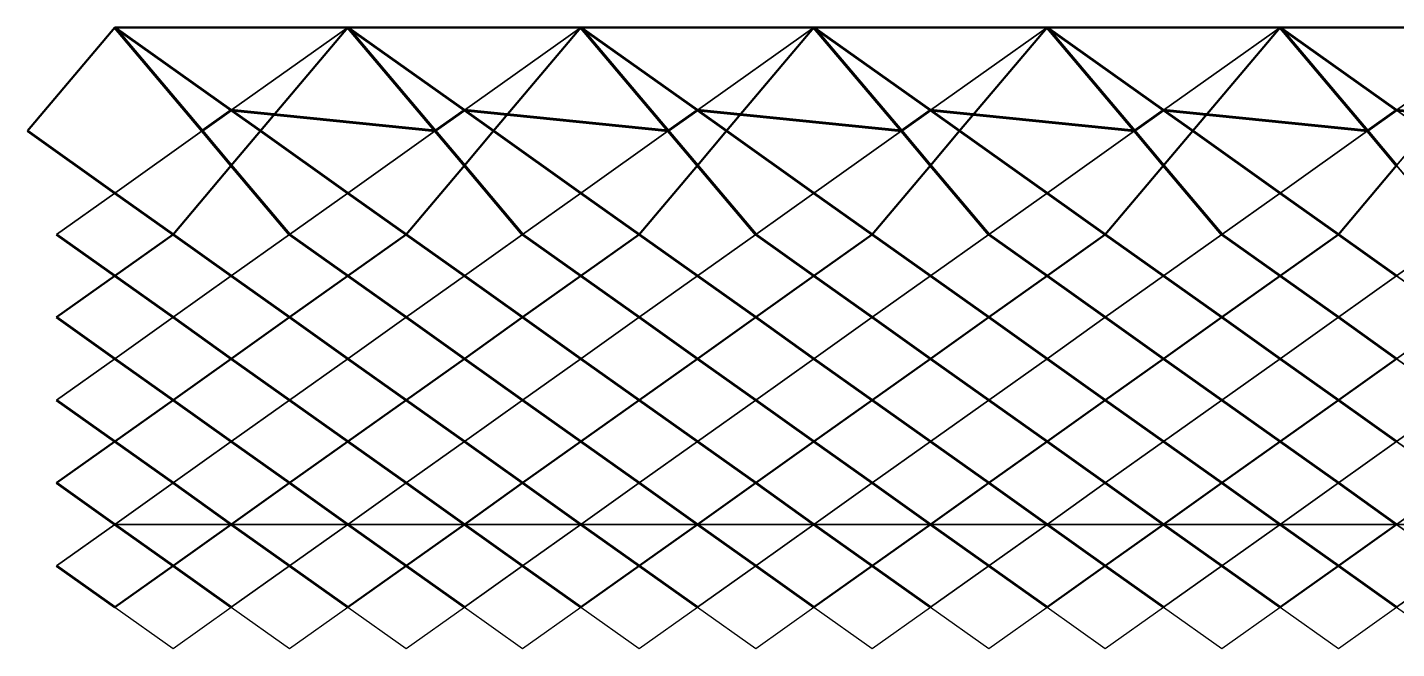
# Model space of a CAD drawing. Extents: x 0 to 144, y 51 to 59.
# Drawn here: x 0.38 to 18.42, y 50.76 to 58.95 of the extents above; entities that cross this region are included whole.
import ezdxf

# ---------------------------------------------------------------- set-up
doc = ezdxf.new("R2010")
doc.units = 0
doc.header["$MEASUREMENT"] = 0
for name, color, linetype in [('Concrete bases', 31, 'CONTINUOUS'), ('Concrete bases crown', 30, 'CONTINUOUS'), ('Concrete bases new', 31, 'CONTINUOUS')]:
    doc.layers.add(name, color=color, linetype=linetype)
for name, color, linetype, lineweight in [('Mapper external', 210, 'CONTINUOUS', 35), ('Mapper internal', 61, 'CONTINUOUS', 50), ('Mapper middle', 171, 'CONTINUOUS', 60), ('Tendons 1 internal', 50, 'CONTINUOUS', 50), ('Tendons 2 external', 201, 'CONTINUOUS', 35), ('Tendons 3 middle', 170, 'CONTINUOUS', 60)]:
    doc.layers.add(name, color=color, linetype=linetype, lineweight=lineweight)

msp = doc.modelspace()

# ---------------------------------------------------------------- linework, layer by layer
at = {"layer": 'Concrete bases', "linetype": 'ByBlock', "ltscale": 100}
for points in [[(1.535001, 52.39859), (0.767501, 51.852771), (1.535001, 51.306952), (2.302501, 51.852771)], [(3.070001, 52.39859), (2.302501, 51.852771), (3.070001, 51.306952), (3.837501, 51.852771)], [(4.605001, 52.39859), (3.837501, 51.852771), (4.605001, 51.306952), (5.372501, 51.852771)], [(6.140001, 52.39859), (5.372501, 51.852771), (6.140001, 51.306952), (6.907501, 51.852771)], [(7.675001, 52.39859), (6.907501, 51.852771), (7.675001, 51.306952), (8.442501, 51.852771)], [(9.210001, 52.39859), (8.442501, 51.852771), (9.210001, 51.306952), (9.977501, 51.852771)], [(10.745001, 52.39859), (9.977501, 51.852771), (10.745001, 51.306952), (11.512501, 51.852771)], [(12.280001, 52.39859), (11.512501, 51.852771), (12.280001, 51.306952), (13.047501, 51.852771)], [(13.815001, 52.39859), (13.047501, 51.852771), (13.815001, 51.306952), (14.582501, 51.852771)], [(15.350001, 52.39859), (14.582501, 51.852771), (15.350001, 51.306952), (16.117501, 51.852771)], [(16.885001, 52.39859), (16.117501, 51.852771), (16.885001, 51.306952), (17.652501, 51.852771)], [(18.420001, 52.39859), (17.652501, 51.852771), (18.420001, 51.306952), (19.187501, 51.852771)], [(2.302501, 51.852771), (1.535001, 51.306952), (2.302501, 50.761134), (3.070001, 51.306952)], [(3.837501, 51.852771), (3.070001, 51.306952), (3.837501, 50.761134), (4.605001, 51.306952)], [(5.372501, 51.852771), (4.605001, 51.306952), (5.372501, 50.761134), (6.140001, 51.306952)], [(6.907501, 51.852771), (6.140001, 51.306952), (6.907501, 50.761134), (7.675001, 51.306952)], [(8.442501, 51.852771), (7.675001, 51.306952), (8.442501, 50.761134), (9.210001, 51.306952)], [(9.977501, 51.852771), (9.210001, 51.306952), (9.977501, 50.761134), (10.745001, 51.306952)], [(11.512501, 51.852771), (10.745001, 51.306952), (11.512501, 50.761134), (12.280001, 51.306952)], [(13.047501, 51.852771), (12.280001, 51.306952), (13.047501, 50.761134), (13.815001, 51.306952)], [(14.582501, 51.852771), (13.815001, 51.306952), (14.582501, 50.761134), (15.350001, 51.306952)], [(16.117501, 51.852771), (15.350001, 51.306952), (16.117501, 50.761134), (16.885001, 51.306952)], [(17.652501, 51.852771), (16.885001, 51.306952), (17.652501, 50.761134), (18.420001, 51.306952)], [(19.187501, 51.852771), (18.420001, 51.306952), (19.187501, 50.761134), (19.955001, 51.306952)]]:
    msp.add_lwpolyline(points, close=True, dxfattribs=at)
at = {"layer": 'Concrete bases crown', "linetype": 'ByBlock', "ltscale": 100}
for points in [[(1.535001, 58.948413), (0.383751, 57.583867), (1.535001, 56.765139), (2.686251, 57.583867)], [(4.605001, 58.948413), (1.535001, 58.948413), (3.070001, 57.856776)], [(1.535001, 58.948413), (2.686251, 57.583867), (3.070001, 57.856776)], [(4.605001, 58.948413), (3.070001, 57.856776), (3.453751, 57.583867)], [(4.605001, 58.948413), (3.453751, 57.583867), (4.605001, 56.765139), (5.756251, 57.583867)], [(4.605001, 58.948413), (5.756251, 57.583867), (6.140001, 57.856776)], [(7.675001, 58.948413), (4.605001, 58.948413), (6.140001, 57.856776)], [(7.675001, 58.948413), (6.140001, 57.856776), (6.523751, 57.583867)], [(7.675001, 58.948413), (6.523751, 57.583867), (7.675001, 56.765139), (8.826251, 57.583867)], [(10.745001, 58.948413), (7.675001, 58.948413), (9.210001, 57.856776)], [(7.675001, 58.948413), (8.826251, 57.583866), (9.210001, 57.856776)], [(10.745001, 58.948413), (9.210001, 57.856776), (9.593751, 57.583866)], [(10.745001, 58.948413), (9.593751, 57.583866), (10.745001, 56.765139), (11.896251, 57.583867)], [(10.745001, 58.948413), (11.896251, 57.583866), (12.280001, 57.856776)], [(13.815001, 58.948413), (10.745001, 58.948413), (12.280001, 57.856776)], [(13.815001, 58.948413), (12.280001, 57.856776), (12.663751, 57.583866)], [(13.815001, 58.948413), (12.663751, 57.583866), (13.815001, 56.765139), (14.966251, 57.583866)], [(13.815001, 58.948413), (14.966251, 57.583866), (15.350001, 57.856776)], [(16.885001, 58.948413), (13.815001, 58.948413), (15.350001, 57.856776)], [(16.885001, 58.948413), (15.350001, 57.856776), (15.733751, 57.583866)], [(16.885001, 58.948413), (15.733751, 57.583866), (16.885001, 56.765138), (18.036251, 57.583866)], [(16.885001, 58.948413), (18.036251, 57.583866), (18.420001, 57.856776)], [(19.955001, 58.948413), (16.885001, 58.948413), (18.420001, 57.856776)], [(19.955001, 58.948413), (18.420001, 57.856776), (18.803751, 57.583867)], [(3.453751, 57.583867), (3.070001, 57.856776), (2.686251, 57.583867), (3.070001, 57.129018)], [(6.523751, 57.583867), (6.140001, 57.856776), (5.756251, 57.583867), (6.140001, 57.129018)], [(9.593751, 57.583866), (9.210001, 57.856776), (8.826251, 57.583866), (9.210001, 57.129018)], [(12.663751, 57.583866), (12.280001, 57.856776), (11.896251, 57.583866), (12.280001, 57.129018)], [(15.733751, 57.583866), (15.350001, 57.856776), (14.966251, 57.583866), (15.350001, 57.129018)], [(18.803751, 57.583866), (18.420001, 57.856776), (18.036251, 57.583866), (18.420001, 57.129018)], [(3.070001, 57.129018), (2.686251, 57.583867), (1.535001, 56.765139), (2.302501, 56.21932)], [(3.453751, 57.583867), (3.070001, 57.129018), (3.837501, 56.21932), (4.605001, 56.765139)], [(6.140001, 57.129018), (5.756251, 57.583867), (4.605001, 56.765139), (5.372501, 56.21932)], [(7.675001, 56.765139), (6.523751, 57.583867), (6.140001, 57.129018), (6.907501, 56.21932)], [(9.210001, 57.129018), (8.826251, 57.583866), (7.675001, 56.765139), (8.442501, 56.21932)], [(9.593751, 57.583866), (9.210001, 57.129018), (9.977501, 56.21932), (10.745001, 56.765139)], [(12.280001, 57.129018), (11.896251, 57.583866), (10.745001, 56.765139), (11.512501, 56.21932)], [(13.815001, 56.765139), (12.663751, 57.583866), (12.280001, 57.129018), (13.047501, 56.21932)], [(15.350001, 57.129018), (14.966251, 57.583866), (13.815001, 56.765138), (14.582501, 56.21932)], [(16.885001, 56.765138), (15.733751, 57.583866), (15.350001, 57.129018), (16.117501, 56.21932)], [(18.420001, 57.129018), (18.036251, 57.583866), (16.885001, 56.765138), (17.652501, 56.21932)], [(18.803751, 57.583866), (18.420001, 57.129018), (19.187501, 56.21932), (19.955001, 56.765139)], [(3.837501, 56.21932), (3.070001, 57.129018), (2.302501, 56.21932), (3.070001, 55.673502)], [(6.907501, 56.21932), (6.140001, 57.129018), (5.372501, 56.21932), (6.140001, 55.673502)], [(9.977501, 56.21932), (9.210001, 57.129018), (8.442501, 56.21932), (9.210001, 55.673501)], [(13.047501, 56.21932), (12.280001, 57.129018), (11.512501, 56.21932), (12.280001, 55.673501)], [(16.117501, 56.21932), (15.350001, 57.129018), (14.582501, 56.21932), (15.350001, 55.673501)], [(19.187501, 56.21932), (18.420001, 57.129018), (17.652501, 56.21932), (18.420001, 55.673501)], [(1.535001, 56.765139), (0.767501, 56.21932), (1.535001, 55.673501), (2.302501, 56.21932)], [(4.605001, 56.765139), (3.837501, 56.21932), (4.605001, 55.673502), (5.372501, 56.21932)], [(7.675001, 56.765139), (6.907501, 56.21932), (7.675001, 55.673501), (8.442501, 56.21932)], [(10.745001, 56.765139), (9.977501, 56.21932), (10.745001, 55.673501), (11.512501, 56.21932)], [(13.815001, 56.765138), (13.047501, 56.21932), (13.815001, 55.673501), (14.582501, 56.21932)], [(16.885001, 56.765138), (16.117501, 56.21932), (16.885001, 55.673501), (17.652501, 56.21932)], [(2.302501, 56.21932), (1.535001, 55.673501), (2.302501, 55.127683), (3.070001, 55.673501)], [(3.837501, 56.21932), (3.070001, 55.673501), (3.837501, 55.127683), (4.605001, 55.673501)], [(5.372501, 56.21932), (4.605001, 55.673501), (5.372501, 55.127683), (6.140001, 55.673501)], [(6.907501, 56.21932), (6.140001, 55.673501), (6.907501, 55.127683), (7.675001, 55.673501)], [(8.442501, 56.21932), (7.675001, 55.673501), (8.442501, 55.127683), (9.210001, 55.673501)], [(9.977501, 56.21932), (9.210001, 55.673501), (9.977501, 55.127683), (10.745001, 55.673501)], [(11.512501, 56.21932), (10.745001, 55.673501), (11.512501, 55.127683), (12.280001, 55.673501)], [(13.047501, 56.21932), (12.280001, 55.673501), (13.047501, 55.127683), (13.815001, 55.673501)], [(14.582501, 56.21932), (13.815001, 55.673501), (14.582501, 55.127683), (15.350001, 55.673501)], [(16.117501, 56.21932), (15.350001, 55.673501), (16.117501, 55.127683), (16.885001, 55.673501)], [(17.652501, 56.21932), (16.885001, 55.673501), (17.652501, 55.127683), (18.420001, 55.673501)], [(19.187501, 56.21932), (18.420001, 55.673501), (19.187501, 55.127683), (19.955001, 55.673501)], [(1.535001, 55.673501), (0.767501, 55.127683), (1.535001, 54.581864), (2.302501, 55.127683)], [(3.070001, 55.673501), (2.302501, 55.127683), (3.070001, 54.581864), (3.837501, 55.127683)], [(4.605001, 55.673501), (3.837501, 55.127683), (4.605001, 54.581864), (5.372501, 55.127683)], [(6.140001, 55.673501), (5.372501, 55.127683), (6.140001, 54.581864), (6.907501, 55.127683)], [(7.675001, 55.673501), (6.907501, 55.127683), (7.675001, 54.581864), (8.442501, 55.127683)], [(9.210001, 55.673501), (8.442501, 55.127683), (9.210001, 54.581864), (9.977501, 55.127683)], [(10.745001, 55.673501), (9.977501, 55.127683), (10.745001, 54.581864), (11.512501, 55.127683)], [(12.280001, 55.673501), (11.512501, 55.127683), (12.280001, 54.581864), (13.047501, 55.127683)], [(13.815001, 55.673501), (13.047501, 55.127683), (13.815001, 54.581864), (14.582501, 55.127683)], [(15.350001, 55.673501), (14.582501, 55.127683), (15.350001, 54.581864), (16.117501, 55.127683)], [(16.885001, 55.673501), (16.117501, 55.127683), (16.885001, 54.581864), (17.652501, 55.127683)], [(18.420001, 55.673501), (17.652501, 55.127683), (18.420001, 54.581864), (19.187501, 55.127683)], [(2.302501, 55.127683), (1.535001, 54.581864), (2.302501, 54.036046), (3.070001, 54.581864)], [(3.837501, 55.127683), (3.070001, 54.581864), (3.837501, 54.036046), (4.605001, 54.581864)], [(5.372501, 55.127683), (4.605001, 54.581864), (5.372501, 54.036046), (6.140001, 54.581864)], [(6.907501, 55.127683), (6.140001, 54.581864), (6.907501, 54.036046), (7.675001, 54.581864)], [(8.442501, 55.127683), (7.675001, 54.581864), (8.442501, 54.036046), (9.210001, 54.581864)], [(9.977501, 55.127683), (9.210001, 54.581864), (9.977501, 54.036046), (10.745001, 54.581864)], [(11.512501, 55.127683), (10.745001, 54.581864), (11.512501, 54.036046), (12.280001, 54.581864)], [(13.047501, 55.127683), (12.280001, 54.581864), (13.047501, 54.036046), (13.815001, 54.581864)], [(14.582501, 55.127683), (13.815001, 54.581864), (14.582501, 54.036046), (15.350001, 54.581864)], [(16.117501, 55.127683), (15.350001, 54.581864), (16.117501, 54.036046), (16.885001, 54.581864)], [(17.652501, 55.127683), (16.885001, 54.581864), (17.652501, 54.036046), (18.420001, 54.581864)], [(19.187501, 55.127683), (18.420001, 54.581864), (19.187501, 54.036046), (19.955001, 54.581864)], [(1.535001, 54.581864), (0.767501, 54.036046), (1.535001, 53.490227), (2.302501, 54.036046)], [(3.070001, 54.581864), (2.302501, 54.036046), (3.070001, 53.490227), (3.837501, 54.036046)], [(4.605001, 54.581864), (3.837501, 54.036046), (4.605001, 53.490227), (5.372501, 54.036046)], [(6.140001, 54.581864), (5.372501, 54.036046), (6.140001, 53.490227), (6.907501, 54.036046)], [(7.675001, 54.581864), (6.907501, 54.036046), (7.675001, 53.490227), (8.442501, 54.036046)], [(9.210001, 54.581864), (8.442501, 54.036046), (9.210001, 53.490227), (9.977501, 54.036046)], [(10.745001, 54.581864), (9.977501, 54.036046), (10.745001, 53.490227), (11.512501, 54.036046)], [(12.280001, 54.581864), (11.512501, 54.036045), (12.280001, 53.490227), (13.047501, 54.036045)], [(13.815001, 54.581864), (13.047501, 54.036045), (13.815001, 53.490227), (14.582501, 54.036045)], [(15.350001, 54.581864), (14.582501, 54.036045), (15.350001, 53.490227), (16.117501, 54.036045)], [(16.885001, 54.581864), (16.117501, 54.036045), (16.885001, 53.490227), (17.652501, 54.036045)], [(18.420001, 54.581864), (17.652501, 54.036045), (18.420001, 53.490227), (19.187501, 54.036045)], [(2.302501, 54.036046), (1.535001, 53.490227), (2.302501, 52.944408), (3.070001, 53.490227)], [(3.837501, 54.036046), (3.070001, 53.490227), (3.837501, 52.944408), (4.605001, 53.490227)], [(5.372501, 54.036046), (4.605001, 53.490227), (5.372501, 52.944408), (6.140001, 53.490227)], [(6.907501, 54.036046), (6.140001, 53.490227), (6.907501, 52.944408), (7.675001, 53.490227)], [(8.442501, 54.036046), (7.675001, 53.490227), (8.442501, 52.944408), (9.210001, 53.490227)], [(9.977501, 54.036045), (9.210001, 53.490227), (9.977501, 52.944408), (10.745001, 53.490227)], [(11.512501, 54.036045), (10.745001, 53.490227), (11.512501, 52.944408), (12.280001, 53.490227)], [(13.047501, 54.036045), (12.280001, 53.490227), (13.047501, 52.944408), (13.815001, 53.490227)], [(14.582501, 54.036045), (13.815001, 53.490227), (14.582501, 52.944408), (15.350001, 53.490227)], [(16.117501, 54.036045), (15.350001, 53.490227), (16.117501, 52.944408), (16.885001, 53.490227)], [(17.652501, 54.036045), (16.885001, 53.490227), (17.652501, 52.944408), (18.420001, 53.490227)], [(19.187501, 54.036045), (18.420001, 53.490227), (19.187501, 52.944408), (19.955001, 53.490227)], [(1.535001, 53.490227), (0.767501, 52.944408), (1.535001, 52.39859), (2.302501, 52.944408)], [(3.070001, 53.490227), (2.302501, 52.944408), (3.070001, 52.39859), (3.837501, 52.944408)], [(4.605001, 53.490227), (3.837501, 52.944408), (4.605001, 52.39859), (5.372501, 52.944408)], [(6.140001, 53.490227), (5.372501, 52.944408), (6.140001, 52.39859), (6.907501, 52.944408)], [(7.675001, 53.490227), (6.907501, 52.944408), (7.675001, 52.39859), (8.442501, 52.944408)], [(9.210001, 53.490227), (8.442501, 52.944408), (9.210001, 52.39859), (9.977501, 52.944408)], [(10.745001, 53.490227), (9.977501, 52.944408), (10.745001, 52.39859), (11.512501, 52.944408)], [(12.280001, 53.490227), (11.512501, 52.944408), (12.280001, 52.39859), (13.047501, 52.944408)], [(13.815001, 53.490227), (13.047501, 52.944408), (13.815001, 52.39859), (14.582501, 52.944408)], [(15.350001, 53.490227), (14.582501, 52.944408), (15.350001, 52.39859), (16.117501, 52.944408)], [(16.885001, 53.490227), (16.117501, 52.944408), (16.885001, 52.39859), (17.652501, 52.944408)], [(18.420001, 53.490227), (17.652501, 52.944408), (18.420001, 52.39859), (19.187501, 52.944408)], [(1.535001, 52.398587), (3.070001, 52.398587), (2.302501, 52.944406)], [(3.070001, 52.398587), (4.605001, 52.398587), (3.837501, 52.944406)], [(4.605001, 52.398587), (6.140001, 52.398587), (5.372501, 52.944406)], [(6.140001, 52.398587), (7.675001, 52.398587), (6.907501, 52.944406)], [(7.675001, 52.398587), (9.210001, 52.398587), (8.442501, 52.944406)], [(9.210001, 52.398587), (10.745001, 52.398587), (9.977501, 52.944406)], [(10.745001, 52.398587), (12.280001, 52.398587), (11.512501, 52.944406)], [(12.280001, 52.398587), (13.815001, 52.398587), (13.047501, 52.944406)], [(13.815001, 52.398587), (15.350001, 52.398587), (14.582501, 52.944406)], [(15.350001, 52.398587), (16.885001, 52.398587), (16.117501, 52.944406)], [(16.885001, 52.398587), (18.420001, 52.398587), (17.652501, 52.944406)], [(18.420001, 52.398587), (19.955001, 52.398587), (19.187501, 52.944406)]]:
    msp.add_lwpolyline(points, close=True, dxfattribs=at)
at = {"layer": 'Concrete bases new', "linetype": 'ByBlock', "ltscale": 100}
for points in [[(1.535001, 52.398587), (2.302501, 51.852769), (3.070001, 52.398587)], [(3.070001, 52.398587), (3.837501, 51.852769), (4.605001, 52.398587)], [(4.605001, 52.398587), (5.372501, 51.852769), (6.140001, 52.398587)], [(6.140001, 52.398587), (6.907501, 51.852769), (7.675001, 52.398587)], [(7.675001, 52.398587), (8.442501, 51.852769), (9.210001, 52.398587)], [(9.210001, 52.398587), (9.977501, 51.852769), (10.745001, 52.398587)], [(10.745001, 52.398587), (11.512501, 51.852769), (12.280001, 52.398587)], [(12.280001, 52.398587), (13.047501, 51.852769), (13.815001, 52.398587)], [(13.815001, 52.398587), (14.582501, 51.852769), (15.350001, 52.398587)], [(15.350001, 52.398587), (16.117501, 51.852769), (16.885001, 52.398587)], [(16.885001, 52.398587), (17.652501, 51.852769), (18.420001, 52.398587)], [(18.420001, 52.398587), (19.187501, 51.852769), (19.955001, 52.398587)]]:
    msp.add_lwpolyline(points, close=True, dxfattribs=at)
at = {"layer": 'Mapper external', "color": 3, "linetype": 'ByBlock', "ltscale": 100}
msp.add_lwpolyline([(72.145002, 58.948412), (69.075002, 58.948412), (66.005002, 58.948412), (62.935002, 58.948412), (59.865002, 58.948412), (56.795002, 58.948412), (53.725002, 58.948412), (50.655002, 58.948412), (47.585002, 58.948412), (44.515002, 58.948412), (41.445002, 58.948412), (38.375002, 58.948412), (35.305001, 58.948413), (32.235002, 58.948412), (29.165002, 58.948412), (26.095002, 58.948413), (23.025002, 58.948413), (19.955002, 58.948413), (16.885002, 58.948412), (13.815002, 58.948412), (10.745002, 58.948413), (7.675002, 58.948413), (4.605002, 58.948413), (1.535002, 58.948413)], dxfattribs=at)
at = {"layer": 'Mapper internal', "color": 1, "linetype": 'ByBlock', "ltscale": 100}
msp.add_lwpolyline([(72.145002, 58.948412), (69.075002, 58.948412), (66.005002, 58.948412), (62.935002, 58.948412), (59.865002, 58.948412), (56.795002, 58.948412), (53.725002, 58.948412), (50.655002, 58.948412), (47.585002, 58.948412), (44.515002, 58.948412), (41.445002, 58.948412), (38.375002, 58.948412), (35.305001, 58.948413), (32.235002, 58.948412), (29.165002, 58.948412), (26.095002, 58.948413), (23.025002, 58.948413), (19.955002, 58.948413), (16.885002, 58.948412), (13.815002, 58.948412), (10.745002, 58.948413), (7.675002, 58.948413), (4.605002, 58.948413), (1.535002, 58.948413)], dxfattribs=at)
at = {"layer": 'Mapper middle', "color": 2, "linetype": 'ByBlock', "ltscale": 100}
msp.add_lwpolyline([(36.456252, 57.583864), (33.770002, 57.856774), (33.386252, 57.583864), (30.700002, 57.856774), (30.316252, 57.583864), (27.630002, 57.856774), (27.246252, 57.583865), (24.560002, 57.856774), (24.176252, 57.583865), (21.490002, 57.856774), (21.106252, 57.583865), (18.420002, 57.856774), (18.036252, 57.583864), (15.350002, 57.856774), (14.966252, 57.583864), (12.280002, 57.856774), (11.896252, 57.583864), (9.210002, 57.856774), (8.826252, 57.583865), (6.140002, 57.856774), (5.756252, 57.583865), (3.070002, 57.856774), (2.686252, 57.583865)], dxfattribs=at)
at = {"layer": 'Tendons 1 internal', "color": 1, "linetype": 'Continuous', "ltscale": 250}
for p, q in [((1.535002, 58.948413), (0.383752, 57.583866)), ((4.605002, 58.948413), (3.453752, 57.583866)), ((7.675002, 58.948413), (6.523752, 57.583866)), ((10.745002, 58.948413), (9.593752, 57.583866)), ((13.815002, 58.948412), (12.663752, 57.583866)), ((16.885002, 58.948412), (15.733752, 57.583866))]:
    msp.add_line(p, q, dxfattribs=at)
at = {"layer": 'Tendons 1 internal', "linetype": 'Continuous', "ltscale": 250}
for p, q in [((3.070002, 57.129017), (3.453752, 57.583866)), ((6.140002, 57.129017), (6.523752, 57.583866)), ((9.210002, 57.129017), (9.593752, 57.583866)), ((12.663752, 57.583866), (12.280002, 57.129017)), ((15.350002, 57.129017), (15.733752, 57.583866)), ((2.302502, 56.21932), (3.070002, 57.129017)), ((5.372502, 56.21932), (6.140002, 57.129017)), ((8.442502, 56.219319), (9.210002, 57.129017)), ((11.512502, 56.219319), (12.280002, 57.129017)), ((15.350002, 57.129017), (14.582502, 56.21932)), ((18.420002, 57.129017), (17.652502, 56.219319)), ((2.302502, 56.21932), (1.535002, 55.673501)), ((5.372502, 56.21932), (4.605002, 55.673501)), ((7.675002, 55.673501), (8.442502, 56.219319)), ((11.512502, 56.219319), (10.745002, 55.673501)), ((13.815002, 55.673501), (14.582502, 56.219319)), ((17.652502, 56.219319), (16.885002, 55.673501)), ((1.535002, 55.673501), (0.767502, 55.127682)), ((3.837502, 55.127682), (4.605002, 55.673501)), ((6.907502, 55.127682), (7.675002, 55.673501)), ((10.745002, 55.673501), (9.977502, 55.127682)), ((13.815002, 55.673501), (13.047502, 55.127682)), ((16.885002, 55.673501), (16.117502, 55.127682)), ((3.070002, 54.581862), (3.837502, 55.127682)), ((6.140002, 54.581864), (6.907502, 55.127682)), ((9.977502, 55.127682), (9.210002, 54.581864)), ((13.047502, 55.127682), (12.280002, 54.581864)), ((16.117502, 55.127682), (15.350002, 54.581864)), ((2.302502, 54.036047), (3.070002, 54.581862)), ((6.140002, 54.581864), (5.372502, 54.036045)), ((9.210002, 54.581864), (8.442502, 54.036045)), ((11.512502, 54.036045), (12.280002, 54.581864)), ((15.350002, 54.581864), (14.582502, 54.036045)), ((17.652502, 54.036045), (18.420002, 54.581863)), ((1.535002, 53.490227), (2.302502, 54.036045)), ((5.372502, 54.036045), (4.605002, 53.490226)), ((7.675002, 53.490226), (8.442502, 54.036045)), ((11.512502, 54.036045), (10.745002, 53.490226)), ((14.582502, 54.036045), (13.815002, 53.490226)), ((17.652502, 54.036045), (16.885002, 53.490226)), ((1.535002, 53.490227), (0.767502, 52.944408)), ((4.605002, 53.490226), (3.837502, 52.944408)), ((6.907502, 52.944408), (7.675002, 53.490226)), ((9.977502, 52.944408), (10.745002, 53.490226)), ((13.815002, 53.490226), (13.047502, 52.944408)), ((16.885002, 53.490226), (16.117502, 52.944408)), ((3.837502, 52.944408), (3.070002, 52.398589)), ((6.907502, 52.944408), (6.140002, 52.398589)), ((9.210002, 52.398589), (9.977502, 52.944408)), ((13.047502, 52.944408), (12.280002, 52.398589)), ((15.350002, 52.398589), (16.117502, 52.944408)), ((2.302502, 51.852771), (3.070002, 52.398589)), ((6.140002, 52.398589), (5.372502, 51.852771)), ((8.442502, 51.852771), (9.210002, 52.398589)), ((11.512502, 51.85277), (12.280002, 52.398589)), ((15.350002, 52.398589), (14.582502, 51.85277)), ((18.420002, 52.398589), (17.652502, 51.85277)), ((2.302502, 51.852771), (1.535002, 51.306952)), ((4.605002, 51.306952), (5.372502, 51.852771)), ((8.442502, 51.852771), (7.675002, 51.306952)), ((11.512502, 51.85277), (10.745002, 51.306952)), ((14.582502, 51.85277), (13.815002, 51.306952)), ((17.652502, 51.85277), (16.885002, 51.306952))]:
    msp.add_line(p, q, dxfattribs=at)
at = {"layer": 'Tendons 2 external', "color": 1, "linetype": 'Continuous', "ltscale": 250}
for p, q in [((3.070002, 57.856776), (4.605002, 58.948413)), ((6.140002, 57.856776), (7.675002, 58.948413)), ((9.210002, 57.856775), (10.745002, 58.948412)), ((12.280002, 57.856775), (13.815002, 58.948412)), ((15.350002, 57.856775), (16.885002, 58.948412))]:
    msp.add_line(p, q, dxfattribs=at)
at = {"layer": 'Tendons 2 external', "linetype": 'Continuous', "ltscale": 250}
for p, q in [((3.070002, 57.856776), (2.686252, 57.583866)), ((6.140002, 57.856776), (5.756252, 57.583866)), ((9.210002, 57.856775), (8.826252, 57.583866)), ((11.896252, 57.583866), (12.280002, 57.856775)), ((15.350002, 57.856775), (14.966252, 57.583866)), ((18.420002, 57.856775), (18.036252, 57.583866)), ((1.535002, 56.765138), (2.686252, 57.583866)), ((5.756252, 57.583866), (4.605002, 56.765138)), ((8.826252, 57.583866), (7.675002, 56.765138)), ((11.896252, 57.583866), (10.745002, 56.765138)), ((14.966252, 57.583866), (13.815002, 56.765138)), ((18.036252, 57.583866), (16.885002, 56.765138)), ((1.535002, 56.765138), (0.767501, 56.21932)), ((4.605002, 56.765138), (3.837502, 56.21932)), ((7.675002, 56.765138), (6.907502, 56.219319)), ((9.977502, 56.219319), (10.745002, 56.765138)), ((13.815002, 56.765138), (13.047502, 56.219319)), ((16.117502, 56.219319), (16.885002, 56.765138)), ((3.070002, 55.673501), (3.837502, 56.21932)), ((6.140002, 55.673501), (6.907502, 56.21932)), ((9.977502, 56.219319), (9.210002, 55.673501)), ((12.280002, 55.673501), (13.047502, 56.219319)), ((15.350002, 55.673501), (16.117502, 56.219319)), ((3.070002, 55.673501), (2.302502, 55.127682)), ((5.372502, 55.127682), (6.140002, 55.673501)), ((8.442502, 55.127682), (9.210002, 55.673501)), ((12.280002, 55.673501), (11.512502, 55.127682)), ((14.582502, 55.127682), (15.350002, 55.673501)), ((18.420002, 55.673501), (17.652502, 55.127682)), ((2.302502, 55.127682), (1.535002, 54.581864)), ((4.605002, 54.581864), (5.372502, 55.127682)), ((8.442502, 55.127682), (7.675002, 54.581864)), ((10.745002, 54.581864), (11.512502, 55.127682)), ((13.815002, 54.581864), (14.582502, 55.127682)), ((16.885002, 54.581863), (17.652502, 55.127682)), ((1.535002, 54.581864), (0.767502, 54.036045)), ((3.837502, 54.036045), (4.605002, 54.581864)), ((7.675002, 54.581864), (6.907502, 54.036045)), ((10.745002, 54.581864), (9.977502, 54.036045)), ((13.815002, 54.581864), (13.047502, 54.036045)), ((16.885002, 54.581863), (16.117502, 54.036045)), ((3.070002, 53.490226), (3.837502, 54.036045)), ((6.907502, 54.036045), (6.140002, 53.490226)), ((9.977502, 54.036045), (9.210002, 53.490226)), ((13.047502, 54.036045), (12.280002, 53.490226)), ((16.117502, 54.036045), (15.350002, 53.490226)), ((2.302502, 52.944408), (3.070002, 53.490226)), ((6.140002, 53.490226), (5.372502, 52.944408)), ((8.442502, 52.944408), (9.210002, 53.490226)), ((12.280002, 53.490226), (11.512502, 52.944408)), ((14.582502, 52.944408), (15.350002, 53.490226)), ((18.420002, 53.490226), (17.652502, 52.944408)), ((2.302502, 52.944408), (1.535002, 52.398589)), ((5.372502, 52.944408), (4.605002, 52.398589)), ((8.442502, 52.944408), (7.675002, 52.398589)), ((11.512502, 52.944408), (10.745002, 52.398589)), ((13.815002, 52.398589), (14.582502, 52.944408)), ((16.885002, 52.398589), (17.652502, 52.944408)), ((1.535002, 52.398589), (0.767502, 51.852771)), ((4.605002, 52.398589), (3.837502, 51.852771)), ((7.675002, 52.398589), (6.907502, 51.852771)), ((10.745002, 52.398589), (9.977502, 51.85277)), ((13.815002, 52.398589), (13.047502, 51.85277)), ((16.117502, 51.85277), (16.885002, 52.398589)), ((3.070002, 51.306952), (3.837502, 51.852771)), ((6.907502, 51.852771), (6.140002, 51.306952)), ((9.210002, 51.306952), (9.977502, 51.85277)), ((12.280002, 51.306952), (13.047502, 51.85277)), ((16.117502, 51.85277), (15.350002, 51.306952))]:
    msp.add_line(p, q, dxfattribs=at)
at = {"layer": 'Tendons 3 middle', "color": 1, "linetype": 'Continuous', "ltscale": 250}
for p, q in [((1.535002, 58.948411), (2.686252, 57.583865)), ((3.070002, 57.856774), (1.535002, 58.948411)), ((4.605002, 58.948411), (6.140002, 57.856774)), ((5.756252, 57.583865), (4.605002, 58.948411)), ((9.210002, 57.856774), (7.675002, 58.948411)), ((8.826252, 57.583865), (7.675002, 58.948411)), ((10.745002, 58.948411), (11.896252, 57.583864)), ((10.745002, 58.948411), (12.280002, 57.856774)), ((13.815002, 58.948411), (14.966252, 57.583864)), ((15.350002, 57.856774), (13.815002, 58.948411)), ((16.885002, 58.948411), (18.420001, 57.856774)), ((16.885002, 58.948411), (18.036252, 57.583864))]:
    msp.add_line(p, q, dxfattribs=at)
at = {"layer": 'Tendons 3 middle', "linetype": 'Continuous', "ltscale": 250}
for p, q in [((3.453752, 57.583865), (3.070002, 57.856774)), ((6.140002, 57.856774), (6.523752, 57.583865)), ((9.593752, 57.583864), (9.210002, 57.856774)), ((12.663752, 57.583864), (12.280002, 57.856774)), ((15.733752, 57.583864), (15.350002, 57.856774)), ((0.383752, 57.583865), (1.535002, 56.765137)), ((3.070002, 57.129016), (2.686252, 57.583865)), ((3.453752, 57.583865), (4.605002, 56.765137)), ((6.140002, 57.129016), (5.756252, 57.583865)), ((6.523752, 57.583865), (7.675002, 56.765137)), ((8.826252, 57.583864), (9.210002, 57.129016)), ((10.745002, 56.765137), (9.593752, 57.583864)), ((12.280002, 57.129016), (11.896252, 57.583864)), ((13.815002, 56.765137), (12.663752, 57.583864)), ((14.966252, 57.583864), (15.350002, 57.129016)), ((16.885002, 56.765136), (15.733752, 57.583864)), ((18.420002, 57.129016), (18.036252, 57.583864)), ((3.070002, 57.129016), (3.837502, 56.219318)), ((6.907502, 56.219318), (6.140002, 57.129016)), ((9.210002, 57.129016), (9.977502, 56.219318)), ((13.047502, 56.219318), (12.280002, 57.129016)), ((16.117502, 56.219318), (15.350002, 57.129016)), ((1.535002, 56.765137), (2.302502, 56.219318)), ((5.372502, 56.219318), (4.605002, 56.765137)), ((8.442502, 56.219318), (7.675002, 56.765137)), ((11.512502, 56.219318), (10.745002, 56.765137)), ((14.582502, 56.219318), (13.815002, 56.765136)), ((16.885002, 56.765136), (17.652502, 56.219318)), ((0.767501, 56.219318), (1.535001, 55.673499)), ((3.070001, 55.673499), (2.302501, 56.219318)), ((4.605002, 55.673499), (3.837502, 56.219318)), ((6.140002, 55.673499), (5.372502, 56.219318)), ((6.907502, 56.219318), (7.675002, 55.673499)), ((9.210002, 55.673499), (8.442502, 56.219318)), ((9.977502, 56.219318), (10.745002, 55.673499)), ((11.512502, 56.219318), (12.280002, 55.673499)), ((13.047502, 56.219318), (13.815002, 55.673499)), ((15.350002, 55.673499), (14.582502, 56.219318)), ((16.117502, 56.219318), (16.885002, 55.673499)), ((18.420002, 55.673499), (17.652502, 56.219318)), ((2.302501, 55.127681), (1.535001, 55.673499)), ((3.837502, 55.127681), (3.070002, 55.673499)), ((4.605002, 55.673499), (5.372502, 55.127681)), ((6.140002, 55.673499), (6.907502, 55.127681)), ((7.675002, 55.673499), (8.442502, 55.127681)), ((9.977502, 55.127681), (9.210002, 55.673499)), ((10.745002, 55.673499), (11.512502, 55.127681)), ((13.047502, 55.127681), (12.280002, 55.673499)), ((14.582502, 55.127681), (13.815002, 55.673499)), ((16.117502, 55.127681), (15.350002, 55.673499)), ((17.652502, 55.127681), (16.885002, 55.673499)), ((0.767501, 55.127681), (1.535001, 54.581862)), ((3.070002, 54.581862), (2.302502, 55.127681)), ((3.837502, 55.127681), (4.605002, 54.581862)), ((5.372502, 55.127681), (6.140002, 54.581862)), ((7.675002, 54.581862), (6.907502, 55.127681)), ((9.210002, 54.581862), (8.442502, 55.127681)), ((9.977502, 55.127681), (10.745002, 54.581862)), ((12.280002, 54.581862), (11.512502, 55.127681)), ((13.047502, 55.127681), (13.815002, 54.581862)), ((15.350002, 54.581862), (14.582502, 55.127681)), ((16.117502, 55.127681), (16.885002, 54.581862)), ((18.420002, 54.581862), (17.652502, 55.127681)), ((2.302502, 54.036044), (1.535002, 54.581862)), ((3.070002, 54.581862), (3.837502, 54.036044)), ((5.372502, 54.036044), (4.605002, 54.581862)), ((6.907502, 54.036044), (6.140002, 54.581862)), ((7.675002, 54.581862), (8.442502, 54.036044)), ((9.210002, 54.581862), (9.977502, 54.036044)), ((10.745002, 54.581862), (11.512502, 54.036044)), ((12.280002, 54.581862), (13.047502, 54.036043)), ((14.582502, 54.036043), (13.815002, 54.581862)), ((16.117502, 54.036043), (15.350002, 54.581862)), ((17.652502, 54.036043), (16.885002, 54.581862)), ((0.767502, 54.036044), (1.535002, 53.490225)), ((3.070002, 53.490225), (2.302502, 54.036044)), ((3.837502, 54.036044), (4.605002, 53.490225)), ((5.372502, 54.036044), (6.140002, 53.490225)), ((6.907502, 54.036044), (7.675002, 53.490225)), ((9.210002, 53.490225), (8.442502, 54.036044)), ((10.745002, 53.490225), (9.977502, 54.036043)), ((11.512502, 54.036043), (12.280002, 53.490225)), ((13.815002, 53.490225), (13.047502, 54.036043)), ((14.582502, 54.036043), (15.350002, 53.490225)), ((16.117502, 54.036043), (16.885002, 53.490225)), ((17.652502, 54.036043), (18.420002, 53.490225)), ((2.302502, 52.944406), (1.535002, 53.490225)), ((3.837502, 52.944406), (3.070002, 53.490225)), ((5.372502, 52.944406), (4.605002, 53.490225)), ((6.140002, 53.490225), (6.907502, 52.944406)), ((8.442502, 52.944406), (7.675002, 53.490225)), ((9.210002, 53.490225), (9.977502, 52.944406)), ((11.512502, 52.944406), (10.745002, 53.490225)), ((13.047502, 52.944406), (12.280002, 53.490225)), ((13.815002, 53.490225), (14.582502, 52.944406)), ((16.117502, 52.944406), (15.350002, 53.490225)), ((17.652502, 52.944406), (16.885002, 53.490225)), ((0.767502, 52.944406), (1.535002, 52.398588)), ((3.070002, 52.398588), (2.302502, 52.944406)), ((3.837502, 52.944406), (4.605002, 52.398588)), ((5.372502, 52.944406), (6.140002, 52.398588)), ((7.675002, 52.398588), (6.907502, 52.944406)), ((9.210002, 52.398588), (8.442502, 52.944406)), ((9.977502, 52.944406), (10.745002, 52.398588)), ((11.512502, 52.944406), (12.280002, 52.398588)), ((13.815002, 52.398588), (13.047502, 52.944406)), ((14.582502, 52.944406), (15.350002, 52.398588)), ((16.885002, 52.398588), (16.117502, 52.944406)), ((18.420002, 52.398588), (17.652502, 52.944406)), ((2.302502, 51.852769), (1.535002, 52.398588)), ((3.837502, 51.852769), (3.070002, 52.398588)), ((4.605002, 52.398588), (5.372502, 51.852769)), ((6.140002, 52.398588), (6.907502, 51.852769)), ((8.442502, 51.852769), (7.675002, 52.398588)), ((9.977502, 51.852769), (9.210002, 52.398588)), ((11.512502, 51.852769), (10.745002, 52.398588)), ((13.047502, 51.852769), (12.280002, 52.398588)), ((13.815002, 52.398588), (14.582502, 51.852769)), ((16.117502, 51.852769), (15.350002, 52.398588)), ((17.652502, 51.852769), (16.885002, 52.398588)), ((0.767502, 51.852769), (1.535002, 51.30695)), ((2.302502, 51.852769), (3.070002, 51.30695)), ((4.605002, 51.30695), (3.837502, 51.852769)), ((5.372502, 51.852769), (6.140002, 51.30695)), ((6.907502, 51.852769), (7.675002, 51.30695)), ((8.442502, 51.852769), (9.210002, 51.30695)), ((10.745002, 51.30695), (9.977502, 51.852769)), ((12.280002, 51.30695), (11.512502, 51.852769)), ((13.047502, 51.852769), (13.815002, 51.30695)), ((14.582502, 51.852769), (15.350002, 51.30695)), ((16.885002, 51.30695), (16.117502, 51.852769)), ((17.652502, 51.852769), (18.420002, 51.30695))]:
    msp.add_line(p, q, dxfattribs=at)

doc.saveas('drawing.dxf')
